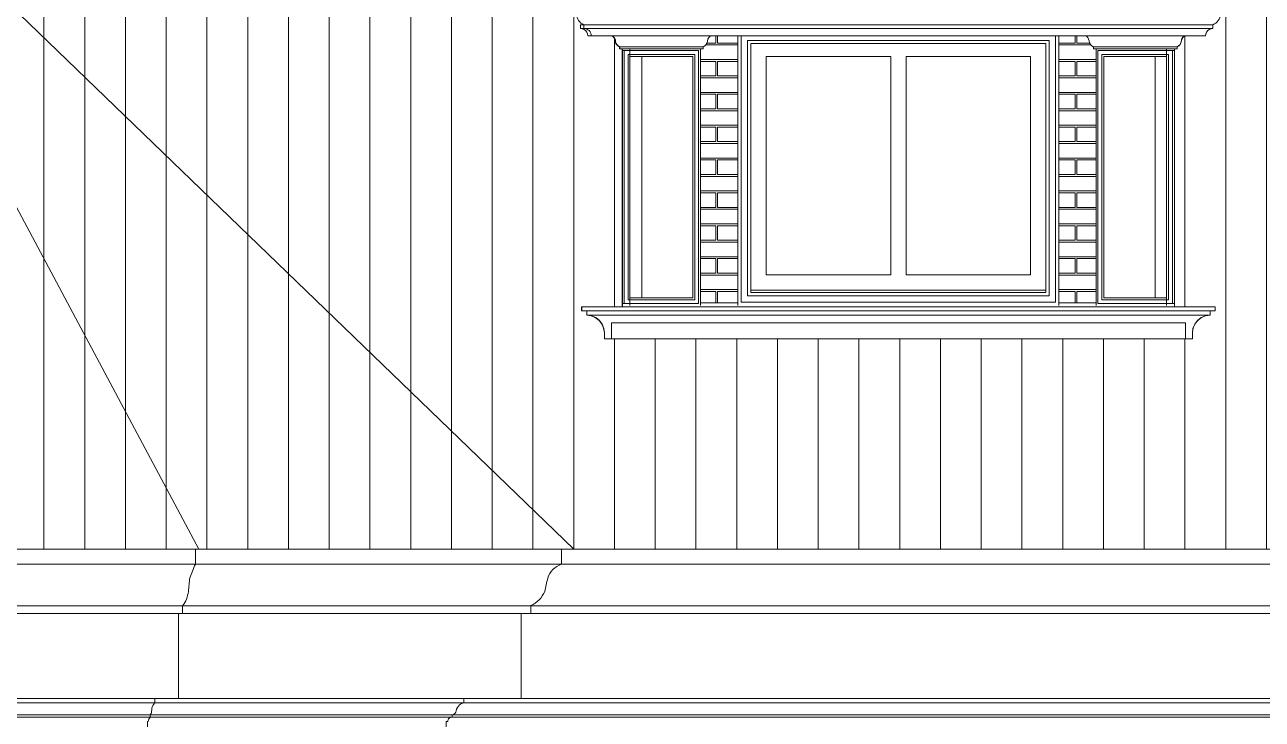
# Model space of a CAD drawing. Header units: millimetres. Extents: x 1177761 to 1329492, y 746793 to 827002.
# Drawn here: x 1246271 to 1251092, y 818786 to 821491 of the extents above; entities that cross this region are included whole.
import ezdxf

# ---------------------------------------------------------------- set-up
doc = ezdxf.new("R2010")
doc.units = ezdxf.units.MM
doc.layers.add('wall', color=5, linetype='Continuous', lineweight=30)

msp = doc.modelspace()

# ---------------------------------------------------------------- hatches: boundary and pattern name
at = {"layer": 'wall', "lineweight": 20, "ltscale": 50}
h = msp.add_hatch(dxfattribs=at)
h.set_pattern_fill('ANSI31', color=250, scale=50, angle=45, style=0)
h.paths.add_polyline_path([(1250458.8, 824156.4), (1245402.6, 824156.4), (1245404.1, 824093.5), (1245404.6, 824022.5), (1251092.3, 824022.5)])
h.paths.add_polyline_path([(1245393.6, 824093.5), (1245395, 824156.4), (1243762, 824156.4), (1243762, 824074.8), (1243737, 824074.8), (1243737, 824024.8), (1243762, 824024.8), (1243762, 824022.5), (1245393, 824022.5)])
h.paths.add_polyline_path([(1251917.5, 824022.5), (1251092.6, 824022.5), (1252986.3, 819448.2), (1253010.4, 819448.2), (1253812.3, 819448.2)])
h.paths.add_polyline_path([(1251453.9, 824120.4), (1250460.7, 824156.4), (1250460.7, 824156), (1251092.6, 824022.5), (1251917.5, 824022.5)])
h.paths.add_polyline_path([(1245404.6, 824022.5), (1245404.9, 823975.8), (1245406.9, 823866.9), (1245416, 823798.7), (1245410.7, 823732.2), (1245400, 823664.2), (1245427.6, 823629.6), (1245463.7, 823612.9), (1245445.8, 823608.3), (1245427.9, 823594.3), (1245414.7, 823570.4), (1245408.7, 823541.4), (1245414.1, 823513.9), (1245444.2, 823478.8), (1245445.7, 823434.2), (1245433.6, 823383.4), (1245445, 823315), (1245465.5, 823246.4), (1245461.3, 823171.9), (1245442.1, 823104.8), (1245431.4, 823051.9), (1245436.6, 823032.9), (1245452.7, 823019.9), (1245484.5, 823012.1), (1245510, 822993.1), (1245512.1, 822967.7), (1245498.2, 822944.2), (1245480.6, 822918.4), (1245471.8, 822885.8), (1245478.7, 822861.8), (1245496.7, 822849.5), (1245546.1, 822835.2), (1245585.9, 822804.9), (1245614, 822754.7), (1245626, 822692.3), (1245620.8, 822627.6), (1245591.8, 822554.7), (1245544, 822504.4), (1245523.8, 822497.2), (1245523.8, 822252.8), (1245504.2, 822252.8), (1248410.6, 819448.2), (1252986.3, 819448.2), (1251092.6, 824022.4), (1251092.3, 824022.5), (1251092.3, 824022.4)])
h.paths.add_polyline_path([(1245351.9, 823434.2), (1245353.4, 823478.8), (1245383.5, 823513.9), (1245388.9, 823541.4), (1245382.9, 823570.4), (1245369.7, 823594.3), (1245351.8, 823608.3), (1245333.9, 823612.9), (1245370, 823629.6), (1245397.6, 823664.2), (1245386.9, 823732.2), (1245381.6, 823798.7), (1245390.7, 823866.9), (1245392.7, 823975.8), (1245393, 824022.5), (1243762, 824022.5), (1243762, 823990.6), (1245273.8, 822474.7), (1245273.8, 822497.2), (1245253.6, 822504.4), (1245205.7, 822554.7), (1245176.7, 822627.6), (1245171.4, 822692.3), (1245183.5, 822754.7), (1245211.6, 822804.9), (1245251.4, 822835.2), (1245300.9, 822849.5), (1245318.8, 822861.8), (1245325.8, 822885.8), (1245317, 822918.4), (1245299.4, 822944.2), (1245285.4, 822967.7), (1245287.5, 822993.1), (1245313.1, 823012.1), (1245344.9, 823019.9), (1245361, 823032.9), (1245366.2, 823051.9), (1245355.5, 823104.8), (1245336.3, 823171.9), (1245332.1, 823246.4), (1245352.6, 823315), (1245364, 823383.4)])
edge = h.paths.add_edge_path(flags=16)
edge.add_line((1249674.6, 820267.8), (1248529.6, 820267.8))
edge.add_line((1248529.6, 820267.8), (1248529.6, 820290.9))
edge.add_arc((1248459.3, 820289.6), 70.3, 0.993, 89.007)
edge.add_line((1248460.5, 820359.9), (1248460.5, 820376.4))
edge.add_line((1248460.5, 820376.4), (1248440.8, 820376.4))
edge.add_line((1248440.8, 820376.4), (1248440.8, 820392.8))
edge.add_line((1248440.8, 820392.8), (1248600, 820392.8))
edge.add_line((1248600, 820392.8), (1248600, 821397.8))
edge.add_line((1248600, 821397.8), (1248589.3, 821397.8))
edge.add_line((1248589.3, 821397.8), (1248589.3, 821405.5))
edge.add_arc((1248599.1, 821429.8), 26.2, 191.2156, 247.9014, ccw=False)
edge.add_arc((1248544.7, 821424.5), 28.7, 0.4041, 54.5165)
edge.add_line((1248561.4, 821447.8), (1248478.3, 821447.8))
edge.add_arc((1248449.6, 821447.9), 28.8, 359.8281, 450.0572)
edge.add_line((1248449.5, 821476.7), (1248449.5, 821491.1))
edge.add_arc((1248468.2, 821535.2), 47.9, 184.0618, 247.0641, ccw=False)
edge.add_arc((1248361.5, 821506), 64.3, 23.6801, 78.3248)
edge.add_line((1248374.5, 821569), (1248374.5, 821628.5))
edge.add_line((1248374.5, 821628.5), (1248325, 821628.5))
edge.add_line((1248325, 821628.5), (1248325, 821729.2))
edge.add_line((1248325, 821729.2), (1249675, 823079.2))
edge.add_line((1249675, 823079.2), (1251025, 821729.2))
edge.add_line((1251025, 821729.2), (1251025, 821628.5))
edge.add_line((1251025, 821628.5), (1250975.4, 821628.5))
edge.add_line((1250975.4, 821628.5), (1250975.4, 821569))
edge.add_arc((1250988.4, 821506), 64.3, 101.6752, 156.3199)
edge.add_arc((1250881.7, 821535.2), 47.9, 292.9359, 355.9382, ccw=False)
edge.add_line((1250900.4, 821491.1), (1250900.4, 821476.7))
edge.add_arc((1250900.3, 821447.9), 28.8, 89.9428, 180.1719)
edge.add_line((1250871.6, 821447.8), (1250788.5, 821447.8))
edge.add_arc((1250805.2, 821424.5), 28.7, 125.4835, 179.5959)
edge.add_arc((1250750.8, 821429.8), 26.2, 292.0986, 348.7844, ccw=False)
edge.add_line((1250760.6, 821405.5), (1250760.6, 821397.8))
edge.add_line((1250760.6, 821397.8), (1250750, 821397.8))
edge.add_line((1250750, 821397.8), (1250750, 820392.8))
edge.add_line((1250750, 820392.8), (1250909.1, 820392.8))
edge.add_line((1250909.1, 820392.8), (1250909.1, 820376.4))
edge.add_line((1250909.1, 820376.4), (1250889.4, 820376.4))
edge.add_line((1250889.4, 820376.4), (1250889.4, 820359.9))
edge.add_arc((1250890.6, 820289.6), 70.3, 90.993, 179.007)
edge.add_line((1250820.3, 820290.9), (1250820.3, 820267.8))
edge.add_line((1250820.3, 820267.8), (1249675.3, 820267.8))
edge.add_line((1249675.3, 820267.8), (1249674.6, 820267.8))
h = msp.add_hatch(dxfattribs=at)
h.set_pattern_fill('ANSI31', color=250, scale=50, angle=45, style=0)
h.paths.add_polyline_path([(1245083.4, 821763.4, -0.039978), (1244870.3, 821832.1), (1242790.9, 819764.6), (1243088.6, 819448.2), (1243848.4, 819448.2)])
h.paths.add_polyline_path([(1245344.5, 822252.8), (1245293.5, 822252.8), (1244870.3, 821832.1, 0.039978), (1245083.4, 821763.4)])
h.paths.add_polyline_path([(1245453.1, 822252.8), (1245344.5, 822252.8), (1245083.4, 821763.4, 0.114192), (1245715.8, 821760.4)])
h.paths.add_polyline_path([(1245504.2, 822252.8), (1245453.1, 822252.8), (1245715.8, 821760.4, 0.042129), (1245940.7, 821831.6)])
h.paths.add_polyline_path([(1245715.8, 821760.4, -0.114192), (1245083.4, 821763.4), (1243848.4, 819448.2), (1246949.2, 819448.2)])
h.paths.add_polyline_path([(1245940.7, 821831.6, -0.042129), (1245715.8, 821760.4), (1246949.2, 819448.2), (1248410.6, 819448.2)])
at = {"layer": 'wall', "lineweight": 20, "ltscale": 2}
h = msp.add_hatch(dxfattribs=at)
h.set_pattern_fill('AR18', color=250, scale=20, style=0)
h.set_pattern_definition([(0, (-211529.426, 1390884.34), (100, 64), [192.5, -7.5]), (0, (-211629.426, 1390891.84), (100, 64), [192.5, -7.5]), (90, (-211529.43, 1390884.34), (-100, 64), [-71.5, 56.5]), (90, (-211536.93, 1390884.34), (-100, 64), [-71.5, 56.5])])
h.paths.add_polyline_path([(1250445, 821397.8), (1250434.4, 821397.8), (1250434.4, 821405.4), (1250428, 821409.2), (1250422.8, 821414.5), (1250419.3, 821421.1), (1250417.6, 821428.3), (1250416, 821435.5), (1250412.4, 821442), (1250407.3, 821447.3), (1250406.4, 821447.8), (1250299.9, 821447.8), (1250299.9, 820407.8), (1250445, 820407.8)])
h.paths.add_polyline_path([(1249049.9, 821447.8), (1248942.7, 821447.8), (1248941.8, 821447.3), (1248936.7, 821442), (1248933.1, 821435.5), (1248931.5, 821428.3), (1248929.8, 821421.1), (1248926.3, 821414.5), (1248921.1, 821409.2), (1248914.7, 821405.4), (1248914.7, 821397.8), (1248904.1, 821397.8), (1248904.1, 820407.8), (1249049.9, 820407.8)])

# ---------------------------------------------------------------- linework, layer by layer
at = {"layer": 'wall', "color": 250, "lineweight": 20, "ltscale": 50}
for p, q in [((1248436, 821491.1), (1250900.4, 821491.1)), ((1248436, 821476.7), (1248436, 821491.1)), ((1248436, 821476.7), (1250900.4, 821476.7)), ((1248443.5, 821475.8), (1248436, 821476.7)), ((1248450.4, 821473.1), (1248443.5, 821475.8)), ((1248456.4, 821468.6), (1248450.4, 821473.1)), ((1248461, 821462.7), (1248456.4, 821468.6)), ((1248463.8, 821455.8), (1248461, 821462.7)), ((1250872.6, 821455.8), (1250875.5, 821462.7)), ((1250875.5, 821462.7), (1250880, 821468.6)), ((1250880, 821468.6), (1250886, 821473.1)), ((1250886, 821473.1), (1250893, 821475.8)), ((1250893, 821475.8), (1250900.4, 821476.7)), ((1250900.4, 821476.7), (1250900.4, 821491.1)), ((1248464.8, 821448.4), (1248463.8, 821455.8)), ((1248464.8, 821447.8), (1248464.8, 821448.4)), ((1248464.8, 821447.8), (1250871.6, 821447.8)), ((1248561.4, 821447.3), (1248560.6, 821447.8)), ((1248566.6, 821442), (1248561.4, 821447.3)), ((1248570.1, 821435.5), (1248566.6, 821442)), ((1248571.8, 821428.3), (1248570.1, 821435.5)), ((1248573.4, 821421.1), (1248571.8, 821428.3)), ((1248577, 821414.5), (1248573.4, 821421.1)), ((1248582.1, 821409.2), (1248577, 821414.5)), ((1248921.1, 821409.2), (1248926.3, 821414.5)), ((1248926.3, 821414.5), (1248929.8, 821421.1)), ((1248929.8, 821421.1), (1248931.5, 821428.3)), ((1248931.5, 821428.3), (1248933.1, 821435.5)), ((1248933.1, 821435.5), (1248936.7, 821442)), ((1248936.7, 821442), (1248941.8, 821447.3)), ((1248941.8, 821447.3), (1248942.7, 821447.8)), ((1250407.3, 821447.3), (1250406.4, 821447.8)), ((1250412.4, 821442), (1250407.3, 821447.3)), ((1250416, 821435.5), (1250412.4, 821442)), ((1250417.6, 821428.3), (1250416, 821435.5)), ((1250419.3, 821421.1), (1250417.6, 821428.3)), ((1250422.8, 821414.5), (1250419.3, 821421.1)), ((1250428, 821409.2), (1250422.8, 821414.5)), ((1250767, 821409.2), (1250772.1, 821414.5)), ((1250772.1, 821414.5), (1250775.7, 821421.1)), ((1250775.7, 821421.1), (1250777.3, 821428.3)), ((1250777.3, 821428.3), (1250779, 821435.5)), ((1250779, 821435.5), (1250782.5, 821442)), ((1250782.5, 821442), (1250787.7, 821447.3)), ((1250787.7, 821447.3), (1250788.5, 821447.8)), ((1250871.6, 821448.4), (1250872.6, 821455.8)), ((1250871.6, 821447.8), (1250871.6, 821448.4)), ((1248588.5, 821405.5), (1248582.1, 821409.2)), ((1248588.5, 821405.4), (1248914.7, 821405.4)), ((1248588.5, 821397.8), (1248588.5, 821405.4)), ((1248588.5, 821397.8), (1248914.7, 821397.8)), ((1248599.2, 821390.3), (1248599.2, 821397.8)), ((1248606.7, 821390.3), (1248599.2, 821390.3)), ((1248599.2, 820405.3), (1248599.2, 821390.3)), ((1248606.7, 821390.3), (1248896.6, 821390.3)), ((1248606.7, 820405.3), (1248606.7, 821390.3)), ((1248881.6, 821375.3), (1248621.7, 821375.3)), ((1248621.7, 821375.3), (1248621.7, 820420.3)), ((1248629.2, 820397.8), (1248629.2, 821397.8)), ((1248874.1, 821367.8), (1248629.2, 821367.8)), ((1248675, 821367.8), (1248675, 820427.8)), ((1248874.1, 820427.8), (1248874.1, 821367.8)), ((1248881.6, 820420.3), (1248881.6, 821375.3)), ((1248896.6, 821390.3), (1248896.6, 820405.3)), ((1248904.1, 821397.8), (1248904.1, 820397.8)), ((1248914.7, 821397.8), (1248914.7, 821405.4)), ((1248914.8, 821405.5), (1248921.1, 821409.2)), ((1250434.3, 821405.5), (1250428, 821409.2)), ((1250760.6, 821405.4), (1250434.4, 821405.4)), ((1250434.4, 821397.8), (1250434.4, 821405.4)), ((1250760.6, 821397.8), (1250434.4, 821397.8)), ((1250445, 821397.8), (1250445, 820397.8)), ((1250452.5, 821390.3), (1250452.5, 820405.3)), ((1250742.5, 821390.3), (1250452.5, 821390.3)), ((1250467.5, 820420.3), (1250467.5, 821375.3)), ((1250467.5, 821375.3), (1250727.5, 821375.3)), ((1250475, 820427.8), (1250475, 821367.8)), ((1250475, 821367.8), (1250720, 821367.8)), ((1250675, 821367.8), (1250675, 820427.8)), ((1250720, 820397.8), (1250720, 821397.8)), ((1250727.5, 821375.3), (1250727.5, 820420.3)), ((1250742.5, 821390.3), (1250750, 821390.3)), ((1250742.5, 820405.3), (1250742.5, 821390.3)), ((1250750, 821390.3), (1250750, 821397.8)), ((1250750, 820405.3), (1250750, 821390.3)), ((1250760.6, 821405.5), (1250767, 821409.2)), ((1250760.6, 821397.8), (1250760.6, 821405.4)), ((1248599.2, 820392.8), (1248599.2, 820405.3)), ((1248606.7, 820405.3), (1248599.2, 820405.3)), ((1248896.6, 820405.3), (1248606.7, 820405.3)), ((1248621.7, 820420.3), (1248881.6, 820420.3)), ((1248629.2, 820427.8), (1248874.1, 820427.8)), ((1249049.9, 820407.8), (1248904.1, 820407.8)), ((1250287.4, 820410.3), (1249062.4, 820410.3)), ((1250445, 820407.8), (1250299.9, 820407.8)), ((1250452.5, 820405.3), (1250742.5, 820405.3)), ((1250727.5, 820420.3), (1250467.5, 820420.3)), ((1250720, 820427.8), (1250475, 820427.8)), ((1250742.5, 820405.3), (1250750, 820405.3)), ((1250750, 820392.8), (1250750, 820405.3)), ((1248441.6, 820392.8), (1250909.1, 820392.8)), ((1248441.6, 820392.8), (1248494.2, 820392.8)), ((1248441.6, 820376.4), (1248441.6, 820392.8)), ((1248441.6, 820376.4), (1250909.1, 820376.4)), ((1248461.3, 820376.4), (1248441.6, 820376.4)), ((1248461.3, 820376.4), (1250889.4, 820376.4)), ((1248461.3, 820359.9), (1248461.3, 820376.4)), ((1248461.3, 820359.9), (1250889.4, 820359.9)), ((1248479.2, 820357.6), (1248461.3, 820359.9)), ((1248495.8, 820350.7), (1248479.2, 820357.6)), ((1248494.2, 820392.8), (1250856.5, 820392.8)), ((1250854.8, 820350.7), (1250871.5, 820357.6)), ((1250909.1, 820392.8), (1250856.5, 820392.8)), ((1250871.5, 820357.6), (1250889.4, 820359.9)), ((1250889.4, 820376.4), (1250909.1, 820376.4)), ((1250889.4, 820359.9), (1250889.4, 820376.4)), ((1250909.1, 820376.4), (1250909.1, 820392.8)), ((1248510.2, 820339.7), (1248495.8, 820350.7)), ((1248521.1, 820325.4), (1248510.2, 820339.7)), ((1248528, 820308.7), (1248521.1, 820325.4)), ((1248530.4, 820290.9), (1248528, 820308.7)), ((1248556.7, 820330.3), (1250794, 820330.3)), ((1248556.7, 820330.3), (1248556.7, 820267.8)), ((1250794, 820330.3), (1250794, 820267.8)), ((1250820.3, 820290.9), (1250822.6, 820308.7)), ((1250822.6, 820308.7), (1250829.5, 820325.4)), ((1250829.5, 820325.4), (1250840.5, 820339.7)), ((1250840.5, 820339.7), (1250854.8, 820350.7)), ((1248530.4, 820267.8), (1248530.4, 820290.9)), ((1248530.4, 820267.8), (1250820.3, 820267.8)), ((1248556.7, 820267.8), (1248530.4, 820267.8)), ((1248556.7, 820267.8), (1250794, 820267.8)), ((1250794, 820267.8), (1250820.3, 820267.8)), ((1250820.3, 820267.8), (1250820.3, 820290.9)), ((1233782.2, 819448.2), (1265463.5, 819448.2)), ((1265463.5, 819390), (1233782.2, 819390)), ((1261144.7, 819228.3), (1233901.7, 819228.3)), ((1260883.7, 818850.5), (1234162.8, 818850.5)), ((1260838.5, 818803.8), (1234208, 818803.8)), ((1260838.5, 818795.1), (1234208, 818795.1))]:
    msp.add_line(p, q, dxfattribs=at)
at = {"layer": 'wall', "color": 250, "lineweight": 20}
for p, q in [((1249049.9, 820397.8), (1249049.9, 821447.8)), ((1249062.4, 820410.3), (1249062.4, 821447.8)), ((1250287.4, 821447.8), (1250287.4, 820410.3)), ((1250299.9, 821447.8), (1250299.9, 820397.8))]:
    msp.add_line(p, q, dxfattribs=at)
at = {"layer": 'wall', "color": 250, "lineweight": 20, "ltscale": 50}
for points in [[(1245504.2, 822252.8), (1248410.6, 819448.2), (1252986.3, 819448.2), (1251092.6, 824022.4), (1251092.3, 824022.5), (1251092.3, 824022.4), (1245404.6, 824022.5)], [(1251092.6, 824022.5), (1252986.3, 819448.2), (1248410.6, 819448.2), (1245504.2, 822252.8), (1245523.8, 822252.8)]]:
    msp.add_lwpolyline(points, dxfattribs=at)
for points in [[(1243848.4, 819448.2), (1246949.2, 819448.2), (1245453.1, 822252.8), (1245344.5, 822252.8)], [(1248410.6, 819448.2), (1245504.2, 822252.8), (1245453.1, 822252.8), (1246949.2, 819448.2)], [(1249087.4, 821430.3), (1250262.4, 821430.3), (1250262.4, 820435.3), (1249087.4, 820435.3)], [(1250249.9, 821417.8), (1249100, 821417.8), (1249100, 820457.8), (1250249.9, 820457.8)], [(1249645, 820517.8), (1249160, 820517.8), (1249160, 821367.8), (1249645, 821367.8)], [(1249705, 821367.8), (1250190, 821367.8), (1250190, 820517.8), (1249705, 820517.8)], [(1250249.9, 820447.8), (1249100, 820447.8), (1249100, 820457.8), (1250249.9, 820457.8)], [(1243928.2, 818867.8), (1246870.7, 818867.8), (1246870.7, 819197.8), (1243928.2, 819197.8)], [(1246870.7, 819197.8), (1248205, 819197.8), (1248205, 818867.8), (1246870.7, 818867.8)], [(1248205, 819197.8), (1252945.2, 819197.8), (1252945.2, 818867.8), (1248205, 818867.8)]]:
    msp.add_lwpolyline(points, close=True, dxfattribs=at)
for points in [[(1250929.5, 821531.8, -0.28204), (1250900.4, 821491.1), (1250900.4, 821476.7, 0.415385), (1250871.6, 821447.8), (1250788.5, 821447.8, 0.240598), (1250776.5, 821424.7, -0.252509), (1250760.6, 821405.5), (1250760.6, 821397.8), (1250750, 821397.8), (1250750, 820392.8), (1250909.1, 820392.8), (1250909.1, 820376.4), (1250889.4, 820376.4), (1250889.4, 820359.9, 0.404098), (1250820.3, 820290.9), (1250820.3, 820267.8), (1249675.3, 820267.8), (1249674.6, 820267.8), (1248529.6, 820267.8), (1248529.6, 820290.9, 0.404098), (1248460.5, 820359.9), (1248460.5, 820376.4), (1248440.8, 820376.4), (1248440.8, 820392.8), (1248600, 820392.8), (1248600, 821397.8), (1248589.3, 821397.8), (1248589.3, 821405.5, -0.252509), (1248573.4, 821424.7, 0.240598), (1248561.4, 821447.8), (1248478.3, 821447.8, 0.415385), (1248449.5, 821476.7), (1248449.5, 821491.1, -0.28204), (1248420.4, 821531.8, 0.243056)], [(1246911.9, 819448.2), (1246936, 819448.2), (1246936, 819390, -0.00044), (1246914.1, 819337.2, 0.004619), (1246908.8, 819284.1, -0.131725), (1246886.5, 819228.3), (1246886.5, 819197.8), (1246870.7, 819197.8), (1246870.7, 818867.8), (1246778.2, 818867.8), (1246778.2, 818850.5, 0.196618), (1246766.8, 818828.1, 0.000006), (1246765.3, 818814.9, -0.183605), (1246759.6, 818803.8), (1246759.6, 818795.1, 0.161133), (1246752.5, 818777.8), (1246749.6, 818777.8), (1246749.6, 818477.8), (1246728.9, 818477.8), (1246728.9, 818427.8)], [(1248358.9, 819448.2), (1248362.6, 819448.2), (1248362.6, 819390, 0.257624), (1248308.8, 819335.3, 0.000138), (1248296.9, 819283.8, -0.20008), (1248243.1, 819229.7), (1248243.1, 819197.8), (1248205, 819197.8), (1248205, 818867.8), (1247982.2, 818867.8), (1247982.2, 818850.5, 0.109287), (1247965.4, 818842.8, 0.166467), (1247952, 818819.4, -0.327434), (1247937.1, 818803.8), (1247937.1, 818795.1, 0.42548), (1247919.7, 818777.8), (1247912.7, 818777.8), (1247912.7, 818477.8), (1247862.7, 818477.8), (1247862.7, 818427.8)]]:
    msp.add_lwpolyline(points, format="xyb", dxfattribs=at)

doc.saveas('drawing.dxf')
